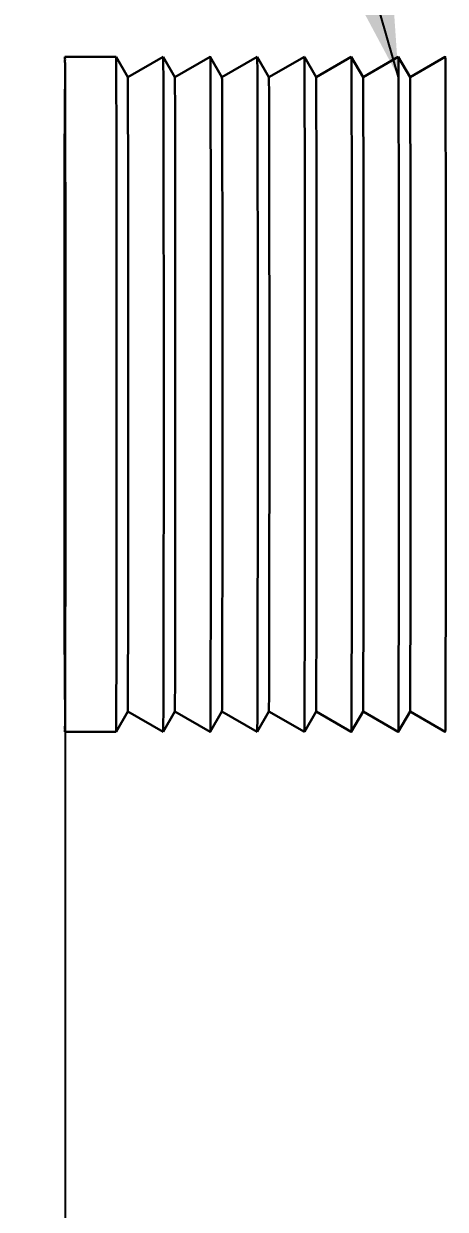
# Model space of a CAD drawing. Header units: millimetres. Extents: x 13935 to 21534, y -198 to 9202.
# Drawn here: x 18393.2 to 18496.9, y 7915 to 8206.5 of the extents above; entities that cross this region are included whole.
import ezdxf

# ---------------------------------------------------------------- set-up
doc = ezdxf.new("R2010")
doc.units = ezdxf.units.MM
doc.header["$LTSCALE"] = 326.7
doc.header["$PDMODE"] = 3
doc.header["$PDSIZE"] = 8
doc.layers.get('0').update_dxf_attribs({"linetype": 'CONTINUOUS'})
doc.layers.get('Defpoints').update_dxf_attribs({"linetype": 'CONTINUOUS'})
doc.styles.get("Standard").update_dxf_attribs({"font": 'calibri.ttf'})
doc.dimstyles.get("Standard").update_dxf_attribs({"dimtxt": 35, "dimasz": 35, "dimexe": 0.08, "dimexo": 1, "dimtad": 1, "dimdsep": 46, "dimtxsty": 'Standard', "dimblk": '_FILLED', "dimblk1": '_FILLED', "dimblk2": '_FILLED', "dimcen": 0.09, "dimazin": 2, "dimtol": 1, "dimtp": 0.01, "dimtm": 0.01, "dimtfac": 1, "dimtofl": 0, "dimtmove": 0, "dimatfit": 3, "dimldrblk": '_FILLED', "dimfxl": 1, "dimtolj": 1, "dimarcsym": 0})

# ---------------------------------------------------------------- blocks, each defined once
blk = doc.blocks.new('_FILLED')
at = {"color": 0, "linetype": 'ByBlock'}
blk.add_solid([(0, 0), (-1, 0.2143), (-1, -0.2143)], dxfattribs=at)
blk = doc.blocks.new('*D2242')
at = {"color": 0, "linetype": 'Continuous', "lineweight": -2}
for p, q in [((18403.43, 8055.64), (18403.43, 7709.28)), ((19136.45, 8055.64), (19136.45, 7709.28)), ((18438.43, 7709.36), (18730.34, 7709.36)), ((19101.45, 7709.36), (18809.53, 7709.36))]:
    blk.add_line(p, q, dxfattribs=at)
at = {"layer": 'Defpoints', "color": 0}
for p in [(18403.43, 8056.64), (19136.45, 8056.64), (19136.45, 7709.36)]:
    blk.add_point(p, dxfattribs=at)
at = {"color": 0, "linetype": 'ByBlock', "lineweight": -2, "xscale": 35, "yscale": 35, "zscale": 35, "rotation": 180}
blk.add_blockref('_FILLED', (18403.43, 7709.36), dxfattribs=at)
at = {"color": 0, "linetype": 'ByBlock', "lineweight": -2, "xscale": 35, "yscale": 35, "zscale": 35}
blk.add_blockref('_FILLED', (19136.45, 7709.36), dxfattribs=at)
at = {"color": 0, "lineweight": 30, "insert": (18769.94, 7709.36), "char_height": 35, "attachment_point": 5}
blk.add_mtext('\\A1;\\A1;735', dxfattribs=at)

msp = doc.modelspace()

# ---------------------------------------------------------------- linework, layer by layer
at = {"color": 0, "linetype": 'Continuous', "lineweight": 30}
for p, q in [((18415.91538, 8198.39191), (18403.3366, 8198.39191)), ((18418.78097, 8193.39216), (18415.91574, 8198.39159)), ((18427.50382, 8198.39187), (18418.78052, 8193.39242)), ((18430.36952, 8193.39216), (18427.5043, 8198.39159)), ((18439.09238, 8198.39187), (18430.36907, 8193.39243)), ((18441.95808, 8193.39216), (18439.09285, 8198.39159)), ((18450.63199, 8198.39187), (18441.95763, 8193.39243)), ((18453.49769, 8193.39216), (18450.63246, 8198.3916)), ((18462.22054, 8198.39188), (18453.49724, 8193.39243)), ((18465.10242, 8193.39217), (18462.22102, 8198.3916)), ((18473.77632, 8198.39188), (18465.10197, 8193.39243)), ((18476.65819, 8193.39217), (18473.7768, 8198.3916)), ((18485.3321, 8198.39188), (18476.65775, 8193.39243)), ((18488.21397, 8193.39217), (18485.33258, 8198.3916)), ((18496.88788, 8198.39188), (18488.21353, 8193.39243)), ((18418.78097, 8037.39165), (18415.91574, 8032.39222)), ((18427.50382, 8032.39194), (18418.78052, 8037.39139)), ((18430.36953, 8037.39165), (18427.5043, 8032.39222)), ((18439.09238, 8032.39194), (18430.36908, 8037.39139)), ((18441.95809, 8037.39166), (18439.09286, 8032.39222)), ((18450.63199, 8032.39194), (18441.95764, 8037.39139)), ((18453.4977, 8037.39166), (18450.63247, 8032.39222)), ((18462.22055, 8032.39194), (18453.49725, 8037.39139)), ((18465.10242, 8037.39165), (18462.22103, 8032.39222)), ((18473.77633, 8032.39194), (18465.10197, 8037.39139)), ((18476.6582, 8037.39165), (18473.77681, 8032.39222)), ((18485.33211, 8032.39194), (18476.65775, 8037.39139)), ((18488.21398, 8037.39165), (18485.33258, 8032.39222)), ((18496.88789, 8032.39195), (18488.21353, 8037.39139)), ((18415.91539, 8032.39191), (18403.33661, 8032.39191))]:
    msp.add_line(p, q, dxfattribs=at)
for points, knots in [([(18403.33661, 8032.39191), (18403.37003, 8032.39191), (18403.30373, 8032.60598), (18403.37745, 8032.82763), (18403.34456, 8033.3702), (18403.36775, 8034.0466), (18403.36727, 8034.946), (18403.3792, 8036.51683), (18403.38745, 8038.95684), (18403.39962, 8042.42721), (18403.41009, 8046.6016), (18403.42033, 8051.43801), (18403.42968, 8056.8905), (18403.43821, 8062.90633), (18403.44862, 8071.88203), (18403.4586, 8084.03608), (18403.4658, 8099.40683), (18403.46823, 8115.3919), (18403.4658, 8131.37697), (18403.4586, 8146.74773), (18403.44861, 8158.90178), (18403.43821, 8167.87748), (18403.42968, 8173.89331), (18403.42033, 8179.3458), (18403.41008, 8184.18221), (18403.39961, 8188.3566), (18403.38744, 8191.82697), (18403.37919, 8194.26698), (18403.36726, 8195.83781), (18403.36775, 8196.73721), (18403.34455, 8197.41361), (18403.37744, 8197.95619), (18403.30373, 8198.17784), (18403.37002, 8198.39191), (18403.3366, 8198.39191)], [0, 0, 0, 0, 0.000604013, 0.002409804, 0.005413609, 0.009609838, 0.014987028, 0.02153202, 0.038063014, 0.059041965, 0.084267404, 0.113497324, 0.146448775, 0.182805171, 0.222216795, 0.308659431, 0.402455403, 0.499999981, 0.59754456, 0.691340535, 0.777783174, 0.8171948, 0.853551199, 0.886502653, 0.915732576, 0.940958017, 0.961936972, 0.978467969, 0.985012963, 0.990390154, 0.994586385, 0.997590192, 0.999395985, 1, 1, 1, 1]), ([(18415.91574, 8032.39222), (18415.93411, 8032.42438), (18415.90551, 8032.57564), (18415.94167, 8032.87507), (18415.93065, 8033.38835), (18415.95, 8034.45398), (18415.95296, 8036.27474), (18415.96813, 8039.02044), (18415.97801, 8042.5007), (18415.98925, 8046.67988), (18415.9992, 8051.51867), (18416.01235, 8059.14916), (18416.02578, 8069.93859), (18416.03742, 8084.08676), (18416.04458, 8099.43377), (18416.04701, 8115.39191), (18416.04458, 8131.35005), (18416.03741, 8146.69706), (18416.02578, 8160.84522), (18416.01234, 8171.63465), (18415.9992, 8179.26514), (18415.98924, 8184.10394), (18415.978, 8188.28311), (18415.96813, 8191.76337), (18415.95296, 8194.50908), (18415.94999, 8196.32983), (18415.93065, 8197.39547), (18415.94166, 8197.90874), (18415.90551, 8198.20818), (18415.9341, 8198.35944), (18415.91574, 8198.39159)], [0, 0, 0, 0, 0.000669214, 0.00253587, 0.005596126, 0.009844207, 0.021855837, 0.03845708, 0.059486979, 0.084744171, 0.113987295, 0.146934243, 0.222644915, 0.308976564, 0.402623746, 0.5, 0.597376254, 0.691023436, 0.777355085, 0.853065757, 0.886012705, 0.915255829, 0.940513021, 0.96154292, 0.978144163, 0.990155793, 0.994403874, 0.99746413, 0.999330786, 1, 1, 1, 1]), ([(18427.5043, 8032.39222), (18427.52267, 8032.42438), (18427.49407, 8032.57564), (18427.53023, 8032.87507), (18427.51921, 8033.38835), (18427.53856, 8034.45398), (18427.54152, 8036.27474), (18427.55669, 8039.02044), (18427.56657, 8042.5007), (18427.57781, 8046.67988), (18427.58776, 8051.51867), (18427.60091, 8059.14916), (18427.61434, 8069.93859), (18427.62597, 8084.08676), (18427.63314, 8099.43377), (18427.63557, 8115.39191), (18427.63314, 8131.35005), (18427.62597, 8146.69706), (18427.61433, 8160.84523), (18427.6009, 8171.63465), (18427.58775, 8179.26514), (18427.5778, 8184.10394), (18427.56656, 8188.28311), (18427.55669, 8191.76337), (18427.54152, 8194.50908), (18427.53855, 8196.32983), (18427.5192, 8197.39547), (18427.53022, 8197.90874), (18427.49407, 8198.20818), (18427.52266, 8198.35944), (18427.5043, 8198.39159)], [0, 0, 0, 0, 0.000669214, 0.00253587, 0.005596126, 0.009844207, 0.021855837, 0.03845708, 0.059486979, 0.084744171, 0.113987295, 0.146934243, 0.222644915, 0.308976564, 0.402623746, 0.5, 0.597376254, 0.691023436, 0.777355085, 0.853065757, 0.886012705, 0.915255829, 0.940513021, 0.96154292, 0.978144163, 0.990155793, 0.994403874, 0.99746413, 0.999330786, 1, 1, 1, 1]), ([(18439.09286, 8032.39222), (18439.11122, 8032.42438), (18439.08263, 8032.57564), (18439.11879, 8032.87507), (18439.10777, 8033.38835), (18439.12712, 8034.45398), (18439.13008, 8036.27474), (18439.14525, 8039.02044), (18439.15512, 8042.5007), (18439.16636, 8046.67988), (18439.17632, 8051.51868), (18439.18946, 8059.14916), (18439.2029, 8069.93859), (18439.21453, 8084.08676), (18439.2217, 8099.43377), (18439.22413, 8115.39191), (18439.2217, 8131.35005), (18439.21453, 8146.69706), (18439.20289, 8160.84523), (18439.18946, 8171.63465), (18439.17631, 8179.26514), (18439.16636, 8184.10394), (18439.15512, 8188.28311), (18439.14524, 8191.76337), (18439.13007, 8194.50908), (18439.12711, 8196.32984), (18439.10776, 8197.39547), (18439.11878, 8197.90875), (18439.08262, 8198.20818), (18439.11122, 8198.35944), (18439.09285, 8198.39159)], [0, 0, 0, 0, 0.000669214, 0.00253587, 0.005596126, 0.009844207, 0.021855837, 0.03845708, 0.059486979, 0.084744171, 0.113987295, 0.146934243, 0.222644915, 0.308976564, 0.402623746, 0.5, 0.597376254, 0.691023436, 0.777355085, 0.853065757, 0.886012705, 0.915255829, 0.940513021, 0.96154292, 0.978144163, 0.990155793, 0.994403874, 0.99746413, 0.999330786, 1, 1, 1, 1]), ([(18450.63247, 8032.39222), (18450.65084, 8032.42438), (18450.62224, 8032.57564), (18450.6584, 8032.87507), (18450.64738, 8033.38835), (18450.66673, 8034.45398), (18450.66969, 8036.27474), (18450.68486, 8039.02044), (18450.69473, 8042.5007), (18450.70597, 8046.67988), (18450.71593, 8051.51868), (18450.72908, 8059.14916), (18450.74251, 8069.93859), (18450.75414, 8084.08676), (18450.76131, 8099.43377), (18450.76374, 8115.39191), (18450.76131, 8131.35005), (18450.75414, 8146.69706), (18450.7425, 8160.84523), (18450.72907, 8171.63465), (18450.71592, 8179.26514), (18450.70597, 8184.10394), (18450.69473, 8188.28312), (18450.68485, 8191.76337), (18450.66969, 8194.50908), (18450.66672, 8196.32984), (18450.64737, 8197.39547), (18450.65839, 8197.90875), (18450.62223, 8198.20818), (18450.65083, 8198.35944), (18450.63246, 8198.39159)], [0, 0, 0, 0, 0.000669214, 0.00253587, 0.005596126, 0.009844207, 0.021855837, 0.03845708, 0.059486979, 0.084744171, 0.113987295, 0.146934243, 0.222644915, 0.308976564, 0.402623746, 0.5, 0.597376254, 0.691023436, 0.777355085, 0.853065757, 0.886012705, 0.915255829, 0.940513021, 0.96154292, 0.978144163, 0.990155793, 0.994403874, 0.99746413, 0.999330786, 1, 1, 1, 1]), ([(18462.22103, 8032.39222), (18462.23946, 8032.42431), (18462.2107, 8032.57563), (18462.24702, 8032.87492), (18462.23591, 8033.38819), (18462.25531, 8034.45373), (18462.25823, 8036.27445), (18462.27342, 8039.02008), (18462.28329, 8042.50029), (18462.29453, 8046.67944), (18462.30448, 8051.51822), (18462.31763, 8059.14873), (18462.33106, 8069.93821), (18462.3427, 8084.08648), (18462.34987, 8099.43362), (18462.3523, 8115.39191), (18462.34987, 8131.3502), (18462.3427, 8146.69734), (18462.33106, 8160.84561), (18462.31763, 8171.63509), (18462.30448, 8179.2656), (18462.29453, 8184.10438), (18462.28328, 8188.28353), (18462.27342, 8191.76374), (18462.25823, 8194.50937), (18462.2553, 8196.33008), (18462.2359, 8197.39562), (18462.24701, 8197.9089), (18462.21069, 8198.20819), (18462.23945, 8198.3595), (18462.22102, 8198.3916)], [0, 0, 0, 0, 0.000668848, 0.002535164, 0.005595104, 0.009842894, 0.021854024, 0.038454873, 0.059484487, 0.084741501, 0.113984552, 0.146931524, 0.222642518, 0.308974788, 0.402622804, 0.5, 0.597377196, 0.691025212, 0.777357482, 0.853068476, 0.886015448, 0.915258499, 0.940515513, 0.961545127, 0.978145976, 0.990157106, 0.994404896, 0.997464836, 0.999331152, 1, 1, 1, 1]), ([(18473.77681, 8032.39222), (18473.79524, 8032.42432), (18473.76648, 8032.57563), (18473.80279, 8032.87492), (18473.79169, 8033.3882), (18473.81109, 8034.45374), (18473.81401, 8036.27445), (18473.8292, 8039.02008), (18473.83907, 8042.50029), (18473.85031, 8046.67944), (18473.86026, 8051.51822), (18473.87341, 8059.14873), (18473.88684, 8069.93821), (18473.89848, 8084.08648), (18473.90565, 8099.43362), (18473.90807, 8115.39191), (18473.90564, 8131.3502), (18473.89848, 8146.69734), (18473.88684, 8160.84561), (18473.87341, 8171.63509), (18473.86026, 8179.2656), (18473.85031, 8184.10438), (18473.83906, 8188.28353), (18473.82919, 8191.76374), (18473.81401, 8194.50937), (18473.81108, 8196.33009), (18473.79168, 8197.39563), (18473.80279, 8197.9089), (18473.76647, 8198.20819), (18473.79523, 8198.35951), (18473.7768, 8198.3916)], [0, 0, 0, 0, 0.000668848, 0.002535164, 0.005595104, 0.009842894, 0.021854024, 0.038454873, 0.059484487, 0.084741501, 0.113984552, 0.146931524, 0.222642518, 0.308974788, 0.402622804, 0.5, 0.597377196, 0.691025212, 0.777357482, 0.853068476, 0.886015448, 0.915258499, 0.940515513, 0.961545127, 0.978145976, 0.990157106, 0.994404896, 0.997464836, 0.999331152, 1, 1, 1, 1]), ([(18485.33258, 8032.39222), (18485.35102, 8032.42432), (18485.32226, 8032.57563), (18485.35857, 8032.87492), (18485.34747, 8033.3882), (18485.36687, 8034.45374), (18485.36979, 8036.27445), (18485.38498, 8039.02008), (18485.39485, 8042.50029), (18485.40609, 8046.67944), (18485.41604, 8051.51822), (18485.42919, 8059.14873), (18485.44262, 8069.93821), (18485.45426, 8084.08648), (18485.46142, 8099.43362), (18485.46385, 8115.39191), (18485.46142, 8131.3502), (18485.45426, 8146.69734), (18485.44262, 8160.84561), (18485.42919, 8171.63509), (18485.41604, 8179.2656), (18485.40608, 8184.10438), (18485.39484, 8188.28353), (18485.38497, 8191.76374), (18485.36979, 8194.50937), (18485.36686, 8196.33009), (18485.34746, 8197.39563), (18485.35857, 8197.9089), (18485.32225, 8198.20819), (18485.35101, 8198.35951), (18485.33258, 8198.3916)], [0, 0, 0, 0, 0.000668848, 0.002535164, 0.005595104, 0.009842894, 0.021854024, 0.038454873, 0.059484487, 0.084741501, 0.113984552, 0.146931524, 0.222642518, 0.308974788, 0.402622804, 0.5, 0.597377196, 0.691025212, 0.777357482, 0.853068476, 0.886015448, 0.915258499, 0.940515513, 0.961545127, 0.978145976, 0.990157106, 0.994404896, 0.997464836, 0.999331152, 1, 1, 1, 1]), ([(18496.88836, 8032.39222), (18496.9068, 8032.42432), (18496.87804, 8032.57563), (18496.91435, 8032.87492), (18496.90324, 8033.3882), (18496.92265, 8034.45374), (18496.92557, 8036.27445), (18496.94076, 8039.02008), (18496.95063, 8042.5003), (18496.96187, 8046.67944), (18496.97182, 8051.51822), (18496.98497, 8059.14873), (18496.9984, 8069.93821), (18497.01004, 8084.08648), (18497.0172, 8099.43362), (18497.01963, 8115.39191), (18497.0172, 8131.3502), (18497.01004, 8146.69735), (18496.9984, 8160.84561), (18496.98497, 8171.63509), (18496.97182, 8179.2656), (18496.96186, 8184.10438), (18496.95062, 8188.28353), (18496.94075, 8191.76374), (18496.92556, 8194.50937), (18496.92264, 8196.33009), (18496.90324, 8197.39563), (18496.91435, 8197.9089), (18496.87803, 8198.20819), (18496.90679, 8198.35951), (18496.88836, 8198.3916)], [0, 0, 0, 0, 0.000668848, 0.002535164, 0.005595104, 0.009842894, 0.021854024, 0.038454873, 0.059484487, 0.084741501, 0.113984552, 0.146931524, 0.222642518, 0.308974788, 0.402622804, 0.5, 0.597377196, 0.691025212, 0.777357482, 0.853068476, 0.886015448, 0.915258499, 0.940515513, 0.961545127, 0.978145976, 0.990157106, 0.994404896, 0.997464836, 0.999331152, 1, 1, 1, 1]), ([(18418.78097, 8037.39166), (18418.79823, 8037.42187), (18418.77136, 8037.56402), (18418.80534, 8037.84542), (18418.79498, 8038.32778), (18418.81316, 8039.32923), (18418.81595, 8041.04031), (18418.83021, 8043.62063), (18418.83948, 8046.89126), (18418.85005, 8050.8187), (18418.8594, 8055.36604), (18418.87176, 8062.53691), (18418.88438, 8072.67644), (18418.89532, 8085.9724), (18418.90205, 8100.39499), (18418.90433, 8115.39191), (18418.90205, 8130.38882), (18418.89531, 8144.81141), (18418.88438, 8158.10737), (18418.87175, 8168.24691), (18418.8594, 8175.41778), (18418.85004, 8179.96512), (18418.83948, 8183.89256), (18418.8302, 8187.16319), (18418.81594, 8189.74351), (18418.81316, 8191.45459), (18418.79498, 8192.45604), (18418.80533, 8192.9384), (18418.77135, 8193.2198), (18418.79822, 8193.36194), (18418.78097, 8193.39216)], [0, 0, 0, 0, 0.000669214, 0.00253587, 0.005596126, 0.009844207, 0.021855837, 0.03845708, 0.059486979, 0.084744171, 0.113987295, 0.146934243, 0.222644915, 0.308976564, 0.402623746, 0.5, 0.597376254, 0.691023436, 0.777355085, 0.853065757, 0.886012705, 0.915255829, 0.940513021, 0.96154292, 0.978144163, 0.990155793, 0.994403874, 0.99746413, 0.999330786, 1, 1, 1, 1]), ([(18430.36953, 8037.39166), (18430.38679, 8037.42187), (18430.35992, 8037.56402), (18430.39389, 8037.84542), (18430.38354, 8038.32778), (18430.40172, 8039.32923), (18430.40451, 8041.04031), (18430.41876, 8043.62063), (18430.42804, 8046.89126), (18430.43861, 8050.8187), (18430.44796, 8055.36604), (18430.46032, 8062.53691), (18430.47294, 8072.67644), (18430.48387, 8085.9724), (18430.49061, 8100.39499), (18430.49289, 8115.39191), (18430.49061, 8130.38882), (18430.48387, 8144.81141), (18430.47293, 8158.10737), (18430.46031, 8168.24691), (18430.44795, 8175.41778), (18430.4386, 8179.96512), (18430.42804, 8183.89256), (18430.41876, 8187.16319), (18430.4045, 8189.74351), (18430.40172, 8191.45459), (18430.38353, 8192.45604), (18430.39389, 8192.9384), (18430.35991, 8193.2198), (18430.38678, 8193.36194), (18430.36952, 8193.39216)], [0, 0, 0, 0, 0.000669214, 0.00253587, 0.005596126, 0.009844207, 0.021855837, 0.03845708, 0.059486979, 0.084744171, 0.113987295, 0.146934243, 0.222644915, 0.308976564, 0.402623746, 0.5, 0.597376254, 0.691023436, 0.777355085, 0.853065757, 0.886012705, 0.915255829, 0.940513021, 0.96154292, 0.978144163, 0.990155793, 0.994403874, 0.99746413, 0.999330786, 1, 1, 1, 1]), ([(18441.95809, 8037.39166), (18441.97535, 8037.42188), (18441.94847, 8037.56402), (18441.98245, 8037.84542), (18441.9721, 8038.32778), (18441.99028, 8039.32923), (18441.99307, 8041.04031), (18442.00732, 8043.62063), (18442.0166, 8046.89126), (18442.02716, 8050.8187), (18442.03652, 8055.36604), (18442.04887, 8062.53691), (18442.0615, 8072.67644), (18442.07243, 8085.9724), (18442.07916, 8100.39499), (18442.08145, 8115.39191), (18442.07916, 8130.38882), (18442.07243, 8144.81141), (18442.06149, 8158.10737), (18442.04887, 8168.24691), (18442.03651, 8175.41778), (18442.02716, 8179.96512), (18442.01659, 8183.89256), (18442.00731, 8187.16319), (18441.99306, 8189.74351), (18441.99027, 8191.45459), (18441.97209, 8192.45604), (18441.98245, 8192.9384), (18441.94847, 8193.2198), (18441.97534, 8193.36194), (18441.95808, 8193.39216)], [0, 0, 0, 0, 0.000669214, 0.00253587, 0.005596126, 0.009844207, 0.021855837, 0.03845708, 0.059486979, 0.084744171, 0.113987295, 0.146934243, 0.222644915, 0.308976564, 0.402623746, 0.5, 0.597376254, 0.691023436, 0.777355085, 0.853065757, 0.886012705, 0.915255829, 0.940513021, 0.96154292, 0.978144163, 0.990155793, 0.994403874, 0.99746413, 0.999330786, 1, 1, 1, 1]), ([(18453.4977, 8037.39166), (18453.51496, 8037.42188), (18453.48808, 8037.56402), (18453.52206, 8037.84542), (18453.51171, 8038.32778), (18453.52989, 8039.32923), (18453.53268, 8041.04031), (18453.54693, 8043.62063), (18453.55621, 8046.89126), (18453.56677, 8050.8187), (18453.57613, 8055.36604), (18453.58848, 8062.53691), (18453.60111, 8072.67644), (18453.61204, 8085.97241), (18453.61878, 8100.395), (18453.62106, 8115.39191), (18453.61877, 8130.38882), (18453.61204, 8144.81141), (18453.6011, 8158.10737), (18453.58848, 8168.24691), (18453.57612, 8175.41778), (18453.56677, 8179.96512), (18453.55621, 8183.89256), (18453.54693, 8187.16319), (18453.53267, 8189.74351), (18453.52988, 8191.45459), (18453.5117, 8192.45604), (18453.52206, 8192.9384), (18453.48808, 8193.2198), (18453.51495, 8193.36194), (18453.49769, 8193.39216)], [0, 0, 0, 0, 0.000669214, 0.00253587, 0.005596126, 0.009844207, 0.021855837, 0.03845708, 0.059486979, 0.084744171, 0.113987295, 0.146934243, 0.222644915, 0.308976564, 0.402623746, 0.5, 0.597376254, 0.691023436, 0.777355085, 0.853065757, 0.886012705, 0.915255829, 0.940513021, 0.96154292, 0.978144163, 0.990155793, 0.994403874, 0.99746413, 0.999330786, 1, 1, 1, 1]), ([(18465.10242, 8037.39165), (18465.11974, 8037.42181), (18465.09272, 8037.56402), (18465.12685, 8037.84528), (18465.11641, 8038.32764), (18465.13464, 8039.32899), (18465.13739, 8041.04004), (18465.15166, 8043.62029), (18465.16093, 8046.89087), (18465.1715, 8050.81829), (18465.18085, 8055.36561), (18465.19321, 8062.5365), (18465.20583, 8072.67608), (18465.21677, 8085.97214), (18465.2235, 8100.39485), (18465.22578, 8115.39191), (18465.2235, 8130.38897), (18465.21676, 8144.81168), (18465.20583, 8158.10774), (18465.1932, 8168.24732), (18465.18085, 8175.41821), (18465.17149, 8179.96553), (18465.16093, 8183.89295), (18465.15166, 8187.16353), (18465.13738, 8189.74378), (18465.13463, 8191.45483), (18465.1164, 8192.45618), (18465.12684, 8192.93854), (18465.09271, 8193.2198), (18465.11974, 8193.36201), (18465.10242, 8193.39217)], [0, 0, 0, 0, 0.000668848, 0.002535164, 0.005595104, 0.009842894, 0.021854024, 0.038454873, 0.059484487, 0.084741501, 0.113984552, 0.146931524, 0.222642518, 0.308974788, 0.402622804, 0.5, 0.597377196, 0.691025212, 0.777357482, 0.853068476, 0.886015448, 0.915258499, 0.940515513, 0.961545127, 0.978145976, 0.990157106, 0.994404896, 0.997464836, 0.999331152, 1, 1, 1, 1]), ([(18476.6582, 8037.39165), (18476.67552, 8037.42181), (18476.6485, 8037.56402), (18476.68262, 8037.84528), (18476.67219, 8038.32764), (18476.69042, 8039.32899), (18476.69317, 8041.04004), (18476.70744, 8043.62029), (18476.71671, 8046.89087), (18476.72728, 8050.81829), (18476.73663, 8055.36561), (18476.74899, 8062.5365), (18476.76161, 8072.67608), (18476.77255, 8085.97214), (18476.77928, 8100.39485), (18476.78156, 8115.39191), (18476.77928, 8130.38897), (18476.77254, 8144.81168), (18476.76161, 8158.10774), (18476.74898, 8168.24732), (18476.73663, 8175.41821), (18476.72727, 8179.96553), (18476.71671, 8183.89295), (18476.70743, 8187.16353), (18476.69316, 8189.74378), (18476.69041, 8191.45483), (18476.67218, 8192.45618), (18476.68262, 8192.93854), (18476.64849, 8193.2198), (18476.67552, 8193.36201), (18476.65819, 8193.39217)], [0, 0, 0, 0, 0.000668848, 0.002535164, 0.005595104, 0.009842894, 0.021854024, 0.038454873, 0.059484487, 0.084741501, 0.113984552, 0.146931524, 0.222642518, 0.308974788, 0.402622804, 0.5, 0.597377196, 0.691025212, 0.777357482, 0.853068476, 0.886015448, 0.915258499, 0.940515513, 0.961545127, 0.978145976, 0.990157106, 0.994404896, 0.997464836, 0.999331152, 1, 1, 1, 1]), ([(18488.21398, 8037.39165), (18488.2313, 8037.42182), (18488.20428, 8037.56402), (18488.2384, 8037.84528), (18488.22796, 8038.32764), (18488.2462, 8039.32899), (18488.24895, 8041.04004), (18488.26322, 8043.62029), (18488.27249, 8046.89087), (18488.28306, 8050.81829), (18488.29241, 8055.36561), (18488.30477, 8062.5365), (18488.31739, 8072.67608), (18488.32832, 8085.97214), (18488.33506, 8100.39485), (18488.33734, 8115.39191), (18488.33506, 8130.38897), (18488.32832, 8144.81168), (18488.31739, 8158.10774), (18488.30476, 8168.24732), (18488.2924, 8175.41821), (18488.28305, 8179.96553), (18488.27249, 8183.89295), (18488.26321, 8187.16353), (18488.24894, 8189.74378), (18488.24619, 8191.45483), (18488.22796, 8192.45618), (18488.2384, 8192.93855), (18488.20427, 8193.2198), (18488.2313, 8193.36201), (18488.21397, 8193.39217)], [0, 0, 0, 0, 0.000668848, 0.002535164, 0.005595104, 0.009842894, 0.021854024, 0.038454873, 0.059484487, 0.084741501, 0.113984552, 0.146931524, 0.222642518, 0.308974788, 0.402622804, 0.5, 0.597377196, 0.691025212, 0.777357482, 0.853068476, 0.886015448, 0.915258499, 0.940515513, 0.961545127, 0.978145976, 0.990157106, 0.994404896, 0.997464836, 0.999331152, 1, 1, 1, 1]), ([(18403.33661, 8040.39191), (18403.3064, 8040.39191), (18403.36631, 8040.58536), (18403.29971, 8040.78565), (18403.32942, 8041.27592), (18403.30846, 8041.88713), (18403.3089, 8042.69984), (18403.29812, 8044.11928), (18403.29066, 8046.32409), (18403.27967, 8049.45997), (18403.27021, 8053.23201), (18403.26095, 8057.60226), (18403.24913, 8064.49977), (18403.23689, 8074.25791), (18403.22637, 8087.05834), (18403.21986, 8100.94759), (18403.21766, 8115.39191), (18403.21986, 8129.83623), (18403.22636, 8143.72548), (18403.23689, 8156.5259), (18403.24912, 8166.28404), (18403.26094, 8173.18156), (18403.2702, 8177.55181), (18403.27966, 8181.32385), (18403.29066, 8184.45973), (18403.29812, 8186.66454), (18403.3089, 8188.08398), (18403.30846, 8188.89669), (18403.32941, 8189.5079), (18403.2997, 8189.99817), (18403.36631, 8190.19846), (18403.3064, 8190.39191), (18403.3366, 8190.39191)], [0, 0, 0, 0, 0.000604093, 0.002409974, 0.005413657, 0.009609808, 0.014987245, 0.021532174, 0.038063224, 0.059041739, 0.084267782, 0.11349739, 0.146448562, 0.22221668, 0.308659701, 0.402455546, 0.500000019, 0.597544491, 0.691340333, 0.777783351, 0.853551465, 0.886502634, 0.915732239, 0.940958278, 0.96193679, 0.978467837, 0.985012764, 0.990390199, 0.994586349, 0.997590029, 0.999395909, 1, 1, 1, 1])]:
    msp.add_open_spline(points, degree=3, knots=knots, dxfattribs=at)

# ---------------------------------------------------------------- dimensions: what is measured, and where the dimension line sits
dim = msp.add_linear_dim(base=(19136.44572, 7709.36238), p1=(18403.429, 8056.63654), p2=(19136.44572, 8056.63654), text='\\A1;735', dimstyle='Standard', override={"dimtad": 0, "dimtih": 1, "dimtoh": 1, "dimdec": 4, "dimzin": 0, "dimtxsty": 'Standard', "dimcen": 53.46, "dimadec": 0, "dimazin": 0, "dimtdec": 4, "dimtzin": 0}, dxfattribs=at)
dim.commit()
dim.dimension.update_dxf_attribs({"geometry": '*D2242', "text_midpoint": (18769.93736, 7709.36238)})

# ---------------------------------------------------------------- leaders
msp.add_leader([(18485.37696, 8193.3864), (18428.6768, 8391.12339), (18393.19994, 8391.47276)], dimstyle='Standard', override={"dimtad": 0}, dxfattribs=at)

doc.saveas('drawing.dxf')
